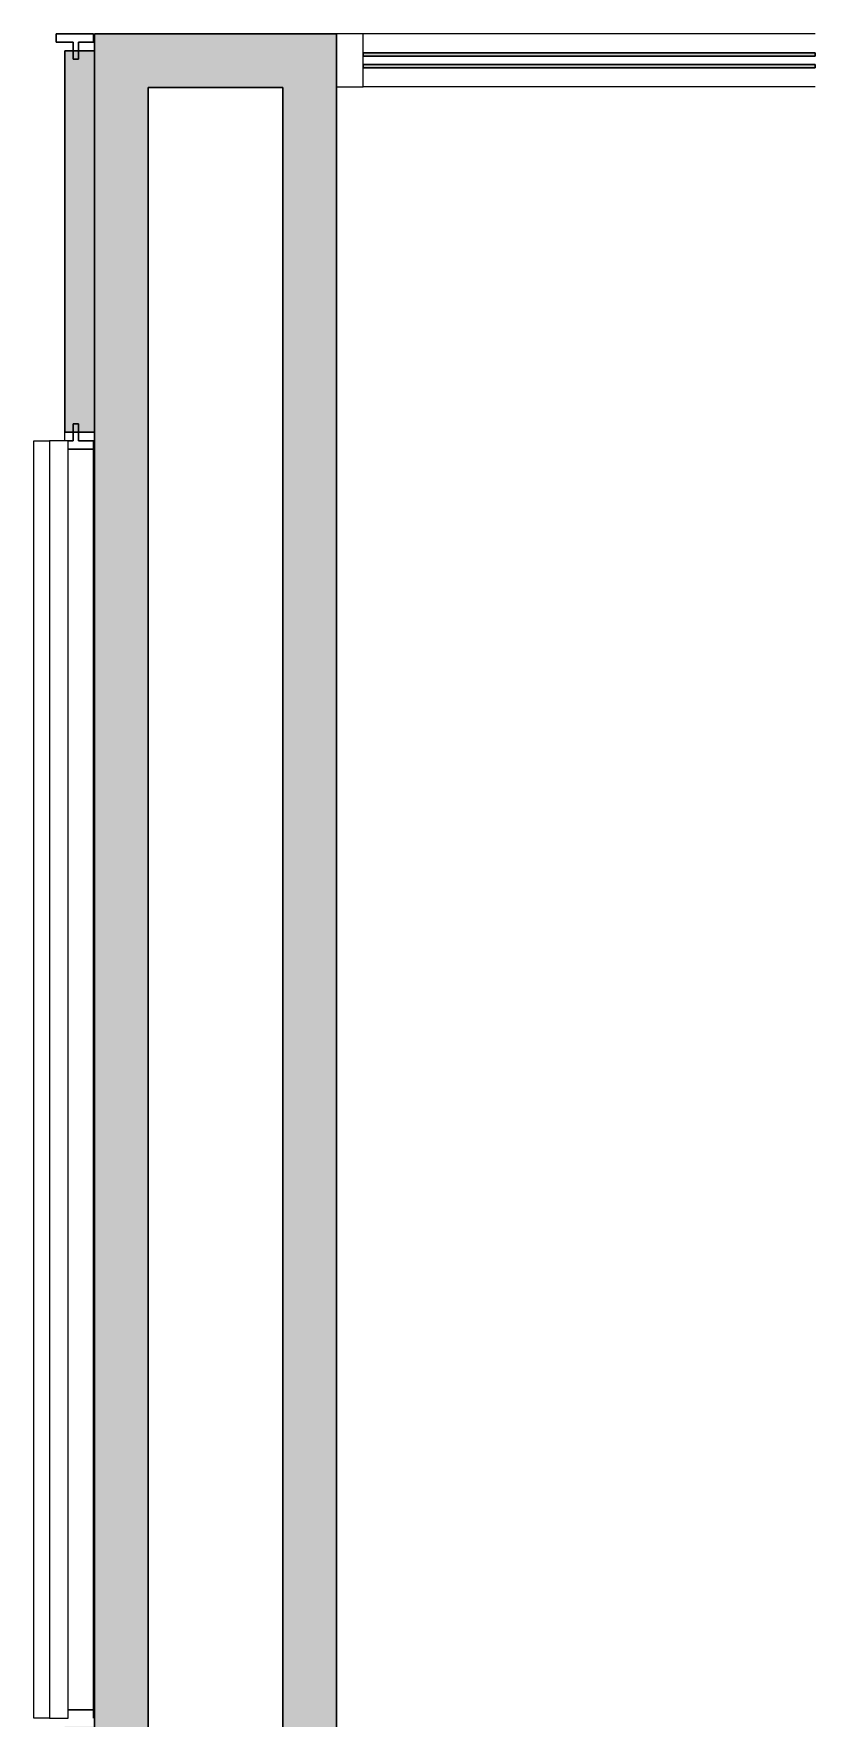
# Model space of a CAD drawing. Header units: millimetres. Extents: x 155927 to 326028, y -36033 to 97293.
# Drawn here: x 199431 to 200901, y 23743 to 26908 of the extents above; entities that cross this region are included whole.
import ezdxf

# ---------------------------------------------------------------- set-up
doc = ezdxf.new("R2010")
doc.units = ezdxf.units.MM
doc.header["$MEASUREMENT"] = 0
for name, color, linetype, lineweight in [('A-GLAZ-CURT', 7, 'CONTINUOUS', 9), ('A-GLAZ-CWMG', 7, 'CONTINUOUS', 9), ('A-WALL', 7, 'CONTINUOUS', 9), ('A-WALL-PATT', 7, 'CONTINUOUS', 9), ('I-FURN', 8, 'CONTINUOUS', 9), ('I-WALL', 7, 'CONTINUOUS', 9)]:
    doc.layers.add(name, color=color, linetype=linetype, lineweight=lineweight)

msp = doc.modelspace()

# ---------------------------------------------------------------- hatches: boundary and pattern name
at = {"layer": 'A-GLAZ-CURT'}
h = msp.add_hatch(color=256, dxfattribs=at)
h.paths.add_polyline_path([(200050.8, 26871.6), (200050.8, 26865.6), (200900.8, 26865.6), (200900.8, 26871.6)], flags=0)
h.paths.add_polyline_path([(200050.8, 26849.6), (200050.8, 26843.6), (200900.8, 26843.6), (200900.8, 26849.6)], flags=0)
at = {"layer": 'A-WALL-PATT'}
for points in [[(199545.8, 15107.6), (199646.8, 15107.6), (199646.8, 26907.6), (199545.8, 26907.6), (199545.8, 18161.9)], [(200000.8, 26806.6), (200000.8, 26907.6), (199646.8, 26907.6), (199646.8, 26806.6), (199940.8, 26806.6)], [(200000.8, 15208.6), (200000.8, 26806.6), (199899.8, 26806.6), (199899.8, 15208.6)]]:
    msp.add_hatch(color=256, dxfattribs=at).paths.add_polyline_path(points, flags=0)
h = msp.add_hatch(color=256, dxfattribs=at)
h.paths.add_polyline_path([(199545.8, 15139.6), (199545.8, 17094.8), (199489.8, 17094.8), (199489.8, 15139.6)], flags=0)
h.paths.add_polyline_path([(199545.8, 17110.8), (199545.8, 20110.8), (199489.8, 20110.8), (199489.8, 17110.8)], flags=0)
h.paths.add_polyline_path([(199489.8, 20126.8), (199545.8, 20126.8), (199545.8, 23126.8), (199489.8, 23126.8), (199489.8, 21732.4)], flags=0)
h.paths.add_polyline_path([(199489.8, 23142.8), (199545.8, 23142.8), (199545.8, 23726.8), (199489.8, 23726.8), (199489.8, 23517.7)], flags=0)
h.paths.add_polyline_path([(199545.8, 26158.8), (199545.8, 26875.6), (199489.8, 26875.6), (199489.8, 26158.8)], flags=0)

# ---------------------------------------------------------------- linework, layer by layer
at = {"layer": 'A-GLAZ-CURT', "lineweight": 30}
for p, q in [((200900.8, 26871.6), (200050.8, 26871.6)), ((200050.8, 26871.6), (200050.8, 26865.6)), ((200900.8, 26865.6), (200900.8, 26871.6)), ((200050.8, 26865.6), (200900.8, 26865.6)), ((200900.8, 26849.6), (200050.8, 26849.6)), ((200050.8, 26849.6), (200050.8, 26843.6)), ((200050.8, 26843.6), (200900.8, 26843.6)), ((200900.8, 26843.6), (200900.8, 26849.6))]:
    msp.add_line(p, q, dxfattribs=at)
at = {"layer": 'A-GLAZ-CWMG', "lineweight": 20}
for p, q in [((200050.8, 26907.6), (200000.8, 26907.6)), ((200000.8, 26907.6), (200000.8, 26807.6)), ((200050.8, 26807.6), (200050.8, 26907.6)), ((200000.8, 26807.6), (200050.8, 26807.6))]:
    msp.add_line(p, q, dxfattribs=at)
at = {"layer": 'A-GLAZ-CWMG'}
for p, q in [((200900.8, 26907.6), (200050.8, 26907.6)), ((200900.8, 26807.6), (200050.8, 26807.6))]:
    msp.add_line(p, q, dxfattribs=at)
at = {"layer": 'A-WALL', "lineweight": 30}
for p, q in [((199543.8, 26907.6), (199473.8, 26907.6)), ((199473.8, 26907.6), (199473.8, 26891.6)), ((199543.8, 26891.6), (199543.8, 26907.6)), ((199473.8, 26891.6), (199505.8, 26891.6)), ((199505.8, 26891.6), (199505.8, 26859.6)), ((199515.8, 26859.6), (199515.8, 26891.6)), ((199515.8, 26891.6), (199543.8, 26891.6)), ((199505.8, 26859.6), (199515.8, 26859.6)), ((199515.8, 26174.8), (199505.8, 26174.8)), ((199505.8, 26174.8), (199505.8, 26142.8)), ((199515.8, 26142.8), (199515.8, 26174.8)), ((199505.8, 26142.8), (199496.3, 26142.8)), ((199543.8, 26142.8), (199515.8, 26142.8)), ((199543.8, 26126.8), (199543.8, 26142.8)), ((199496.3, 26126.8), (199543.8, 26126.8)), ((199543.8, 23758.8), (199496.3, 23758.8)), ((199543.8, 23742.8), (199543.8, 23758.8))]:
    msp.add_line(p, q, dxfattribs=at)
at = {"layer": 'A-WALL'}
msp.add_line((199543.8, 23758.8), (199543.8, 26126.8), dxfattribs=at)
at = {"layer": 'I-FURN'}
for p, q in [((199431.3, 23742.8), (199431.3, 26142.8)), ((199431.3, 26142.8), (199461.3, 26142.8)), ((199461.3, 26142.8), (199461.3, 23742.8)), ((199461.3, 26142.8), (199461.3, 23742.8)), ((199496.3, 26142.8), (199461.3, 26142.8)), ((199496.3, 23742.8), (199496.3, 26142.8)), ((199461.3, 23742.8), (199431.3, 23742.8)), ((199461.3, 23742.8), (199496.3, 23742.8))]:
    msp.add_line(p, q, dxfattribs=at)
at = {"layer": 'I-WALL', "lineweight": 30}
for p, q in [((199545.8, 26907.6), (199545.8, 15107.6)), ((199646.8, 26907.6), (199545.8, 26907.6)), ((200000.8, 26907.6), (199646.8, 26907.6)), ((200000.8, 26806.6), (200000.8, 26907.6)), ((199489.8, 26875.6), (199489.8, 26158.8)), ((199545.8, 26875.6), (199489.8, 26875.6)), ((199545.8, 26158.8), (199545.8, 26875.6)), ((199646.8, 15208.6), (199646.8, 26806.6)), ((199646.8, 26806.6), (199899.8, 26806.6)), ((199899.8, 26806.6), (199899.8, 15208.6)), ((200000.8, 15209.6), (200000.8, 26806.6)), ((199489.8, 26158.8), (199545.8, 26158.8))]:
    msp.add_line(p, q, dxfattribs=at)
at = {"layer": 'I-WALL'}
for p, q in [((199489.8, 26142.8), (199489.8, 26158.8)), ((199543.8, 25150.8), (199545.8, 25150.8)), ((199545.8, 25134.8), (199543.8, 25134.8))]:
    msp.add_line(p, q, dxfattribs=at)

doc.saveas('drawing.dxf')
